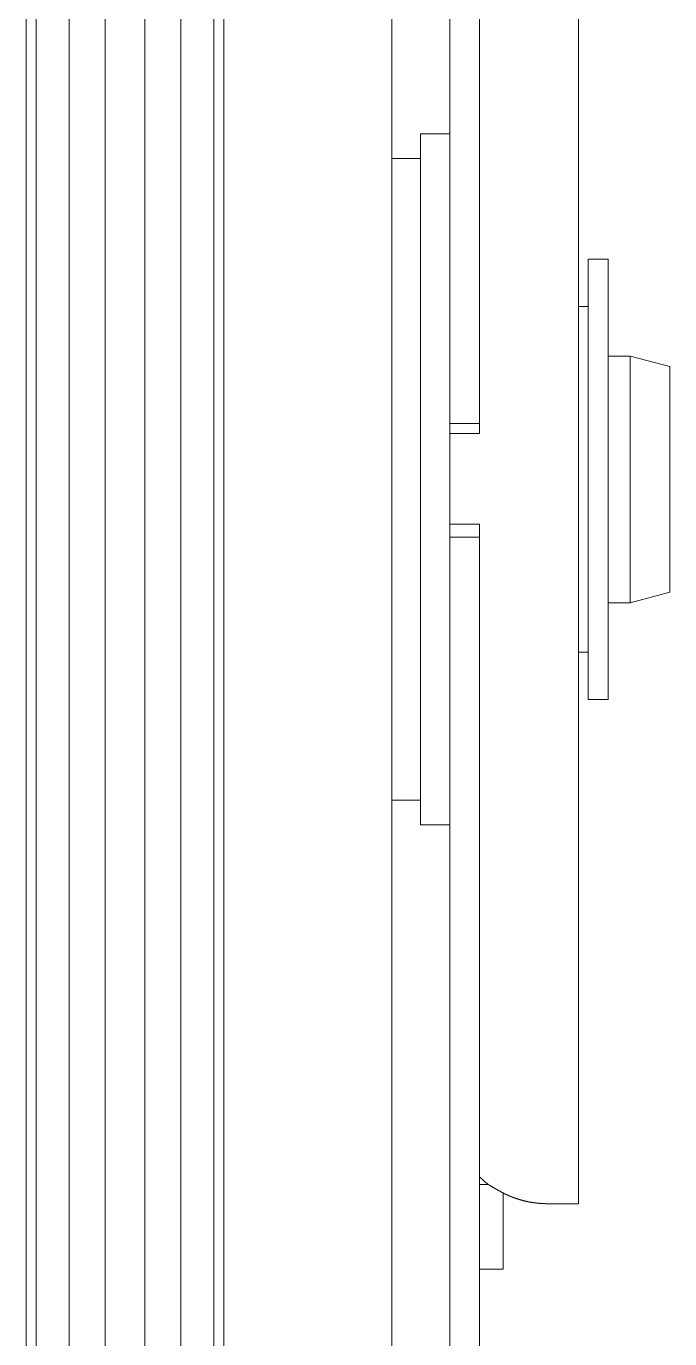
# Model space of a CAD drawing. Header units: millimetres. Extents: x -5 to 111, y -3 to 86.
# Drawn here: x 20.5687 to 20.6339, y 19.0544 to 19.1874 of the extents above; entities that cross this region are included whole.
import ezdxf

# ---------------------------------------------------------------- set-up
doc = ezdxf.new("R2010")
doc.units = ezdxf.units.MM
doc.layers.add('A1I6----E-', color=3, linetype='Continuous', lineweight=25)

# ---------------------------------------------------------------- blocks, each defined once
blk = doc.blocks.new('Gruppe-454')
at = {"layer": 'A1I6----E-', "linetype": 'Continuous', "lineweight": 9}
for p, q in [((-30.18883939012357, -23.2433171599281), (-30.18883939012356, -23.36710285796175)), ((-30.18583939012356, -23.39643659464333), (-30.18583939012357, -23.2433171599281)), ((-30.23074458999149, -23.55710285796175), (-30.23074458999151, -23.24710285796176)), ((-30.22738429233461, -23.55710285794004), (-30.22738429233461, -23.24710285798347)), ((-30.21610488764929, -23.24710285796175), (-30.21610488764928, -23.55710285796175)), ((-30.21274458999239, -23.24710285796175), (-30.21274458999239, -23.55710285796175)), ((-30.2317445899924, -23.52006777511816), (-30.2317445899924, -23.2481028579613)), ((-30.2117445899915, -23.2481028579613), (-30.21174458999149, -23.5561028579622)), ((-30.22374458998497, -23.25710285795921), (-30.22374458998497, -23.54710285796429)), ((-30.21974458999893, -23.25710285795921), (-30.21974458999893, -23.51317372151973)), ((-30.19474458999195, -23.51460285796175), (-30.19474458999195, -23.28960285796175)), ((-30.17583939012356, -23.32870890705353), (-30.17583939012356, -23.37275842993974)), ((-30.19183939012356, -23.36710285796175), (-30.19183939012357, -23.37010285796175)), ((-30.19183939012356, -23.36710285796175), (-30.18883939012356, -23.36710285796175)), ((-30.18883939012357, -23.37010285796175), (-30.18883939012356, -23.36710285796175)), ((-30.19183939012356, -23.36960285796176), (-30.19474458999195, -23.36960285796176)), ((-30.19183939012357, -23.37010285796175), (-30.19183939012356, -23.43410285796175)), ((-30.18883939012356, -23.43410285796175), (-30.18883939012357, -23.37010285796175)), ((-30.17583939012356, -23.37275842993974), (-30.17583939012356, -23.43144728598377)), ((-30.17283939012356, -23.37980285796175), (-30.17483939012356, -23.37980285796175)), ((-30.17483939012356, -23.37980285796175), (-30.17483939012356, -23.42440285796176)), ((-30.17283939012356, -23.42440285796176), (-30.17283939012356, -23.37980285796175)), ((-30.17483939012356, -23.38460285796175), (-30.17583939012356, -23.38460285796175)), ((-30.17058939012356, -23.38960285796175), (-30.17283939012356, -23.38960285796175)), ((-30.1665893901234, -23.39067465473088), (-30.17058939012356, -23.38960285796239)), ((-30.17058939012356, -23.41460285796111), (-30.17058939012356, -23.38960285796239)), ((-30.1665893901234, -23.41353106119263), (-30.1665893901234, -23.39067465473088)), ((-30.18583939012356, -23.39643659464333), (-30.18883939012356, -23.39643659464332)), ((-30.18583939012356, -23.39744678891631), (-30.18583939012356, -23.39643659464333)), ((-30.18883939012356, -23.39744678891631), (-30.18583939012356, -23.39744678891631)), ((-30.18583939012356, -23.40663093468299), (-30.18883939012356, -23.40663093468299)), ((-30.18583939012356, -23.40796493132349), (-30.18583939012356, -23.40663093468299)), ((-30.18883939012356, -23.40796493132349), (-30.18583939012356, -23.40796493132349)), ((-30.18583939012356, -23.56059177862025), (-30.18583939012356, -23.40796493132349)), ((-30.17058939012356, -23.41460285796111), (-30.1665893901234, -23.41353106119263)), ((-30.17283939012356, -23.41460285796175), (-30.17058939012356, -23.41460285796175)), ((-30.17583939012356, -23.41960285796175), (-30.17483939012356, -23.41960285796175)), ((-30.17483939012356, -23.42440285796176), (-30.17283939012356, -23.42440285796176)), ((-30.17583939012356, -23.43144728598377), (-30.17583939012356, -23.47549680886998)), ((-30.19183939012356, -23.43410285796175), (-30.19183939012356, -23.43710285796175)), ((-30.18883939012356, -23.43710285796175), (-30.18883939012356, -23.43410285796175)), ((-30.19474458999195, -23.43460285796176), (-30.19183939012356, -23.43460285796176)), ((-30.19183939012356, -23.43710285796175), (-30.18883939012356, -23.43710285796175)), ((-30.18883939012356, -23.43710285796175), (-30.18883939012356, -23.56059177862025)), ((-30.18583939012356, -23.47353636732407), (-30.18497405960098, -23.47353636732407)), ((-30.18344458999196, -23.48213636732267), (-30.18344458999196, -23.47436431520268)), ((-30.17883939012356, -23.47549680886998), (-30.17583939012356, -23.47549680886998)), ((-30.18344458999196, -23.48213636732267), (-30.18583939012356, -23.48213636732267))]:
    blk.add_line(p, q, dxfattribs=at)
at = {"layer": 'A1I6----E-', "linetype": 'Continuous', "lineweight": 9, "flags": 128}
blk.add_lwpolyline([(-30.18583939012356, -23.47276370731656), (-30.18583835661093, -23.4727647429936, 0.02882505498227277), (-30.18497405960098, -23.47353636732407, 0.02882505498227277)], format="xyb", dxfattribs=at)
at = {"layer": 'A1I6----E-', "linetype": 'Continuous', "lineweight": 9}
blk.add_rational_spline([(-30.18497405960098, -23.47353636732407), (-30.18481513299211, -23.47363196283914), (-30.18465620638324, -23.47372755835422), (-30.18454308392167, -23.47379560234042), (-30.18442943993667, -23.47386277167896), (-30.18431574136685, -23.47392997327988), (-30.18420140333394, -23.47399608102659), (-30.18408701071621, -23.47406222103567), (-30.18397177706477, -23.47412688460632), (-30.18397169444726, -23.47412693096728), (-30.18397161182975, -23.47412697732824), (-30.1838562129433, -23.4741917336208), (-30.18373978672183, -23.47425462412387), (-30.18373966843406, -23.47425468801994), (-30.18373955014627, -23.47425475191601), (-30.18362288734925, -23.47431777021123), (-30.18350503053113, -23.47437852615056), (-30.18350486671591, -23.47437861059835), (-30.18350470290069, -23.47437869504613), (-30.18338651845213, -23.47443961988104), (-30.18326699942354, -23.47449788308723), (-30.18325193403257, -23.47450522717286), (-30.18323686864159, -23.47451257125849), (-30.18314659148213, -23.47455657962116), (-30.18305521952079, -23.47459826734342), (-30.18296384755944, -23.47463995506567), (-30.18287190363275, -23.47468036565648), (-30.18286086504635, -23.47468521726348), (-30.18284982645994, -23.47469006887048), (-30.18273580536044, -23.47474018267529), (-30.1826199098173, -23.47478579438041), (-30.18259344411105, -23.47479621019069), (-30.1825669784048, -23.47480662600097), (-30.18240380656655, -23.47487084370571), (-30.182238392788, -23.47492904374232), (-30.18207297900945, -23.47498724377894), (-30.18190557462107, -23.47503944275545), (-30.18190512365303, -23.47503958337344), (-30.18190467268499, -23.47503972399145), (-30.18173636636052, -23.47509220420394), (-30.18156629414025, -23.47513864375012), (-30.18156595332218, -23.47513873681315), (-30.18156561250411, -23.47513882987619), (-30.1813948586477, -23.47518545554843), (-30.18122255597061, -23.47522598480034), (-30.18122233088294, -23.47522603774574), (-30.18122210579527, -23.47522609069115), (-30.18104935294286, -23.47526672583386), (-30.18087526436559, -23.47530119219587), (-30.18087515680013, -23.47530121349187), (-30.18087504923466, -23.47530123478787), (-30.18070075436051, -23.47533574199291), (-30.18052533645791, -23.47536399106018), (-30.18052521255948, -23.47536401101238), (-30.18052508866106, -23.47536403096459), (-30.18034992738935, -23.47539223837847), (-30.18017386010821, -23.47541408882056), (-30.18015550952835, -23.47541636617885), (-30.1801371589485, -23.47541864353714), (-30.17999779282707, -23.47543593926265), (-30.17985788411693, -23.47544808877919), (-30.17982476396071, -23.47545096489666), (-30.17979164380449, -23.47545384101413), (-30.1797179754068, -23.47546023829572), (-30.17964418450032, -23.47546501952474), (-30.17957039359383, -23.47546980075377), (-30.17950416453638, -23.47547351641307), (-30.17943793547892, -23.47547723207237), (-30.17937166112094, -23.47548002557388), (-30.17936065056209, -23.47548048967514), (-30.17934964000324, -23.47548095377639), (-30.17926137660623, -23.47548467412828), (-30.17917308098838, -23.47548752932317), (-30.17908481744919, -23.47549038316593), (-30.17899653806136, -23.4754926954058), (-30.17891934283931, -23.47549471732592), (-30.17884214761727, -23.47549673924604), (-30.17884076887042, -23.47549677405801), (-30.17883939012356, -23.47549680886998)], [1, 1, 1, 0.999992561694945, 1, 0.9999884953780739, 1, 0.9999793298269831, 1, 1, 1, 0.9999676143036427, 1, 1, 1, 0.9999534731985246, 1, 1, 1, 0.9999373165277619, 1, 1, 1, 0.9999184045484589, 1, 0.9999757324920107, 1, 1, 1, 0.9998083386555776, 1, 1, 1, 0.999832343597973, 1, 0.9998374802937262, 1, 1, 1, 0.999840694682657, 1, 1, 1, 0.999842135102863, 1, 1, 1, 0.9998418738446055, 1, 1, 1, 0.999839921519805, 1, 1, 1, 0.99983624888788, 1, 1, 1, 0.9998302652908673, 1, 1, 1, 0.9999399521459565, 1, 1, 1, 0.9999757835452823, 1, 1, 1, 0.9999879947204063, 1, 0.9999952942547774, 1, 1, 1, 1, 1], degree=2, knots=[0, 0, 0, 1, 1, 2, 2, 3, 3, 4, 4, 5, 5, 6, 6, 7, 7, 8, 8, 9, 9, 10, 10, 11, 11, 12, 12, 13, 13, 14, 14, 15, 15, 16, 16, 17, 17, 18, 18, 19, 19, 20, 20, 21, 21, 22, 22, 23, 23, 24, 24, 25, 25, 26, 26, 27, 27, 28, 28, 29, 29, 30, 30, 31, 31, 32, 32, 33, 33, 34, 34, 35, 35, 36, 36, 37, 37, 38, 38, 39, 39, 39], dxfattribs=at)
blk = doc.blocks.new('Gruppe-466')
at = {"layer": 'A1I6----E-'}
blk.add_blockref('Gruppe-454', (0, 0), dxfattribs=at)

msp = doc.modelspace()

# ---------------------------------------------------------------- block references
at = {"layer": 'A1I6----E-'}
msp.add_blockref('Gruppe-466', (50.80044558999202, 42.54360285796177), dxfattribs=at)

doc.saveas('drawing.dxf')
